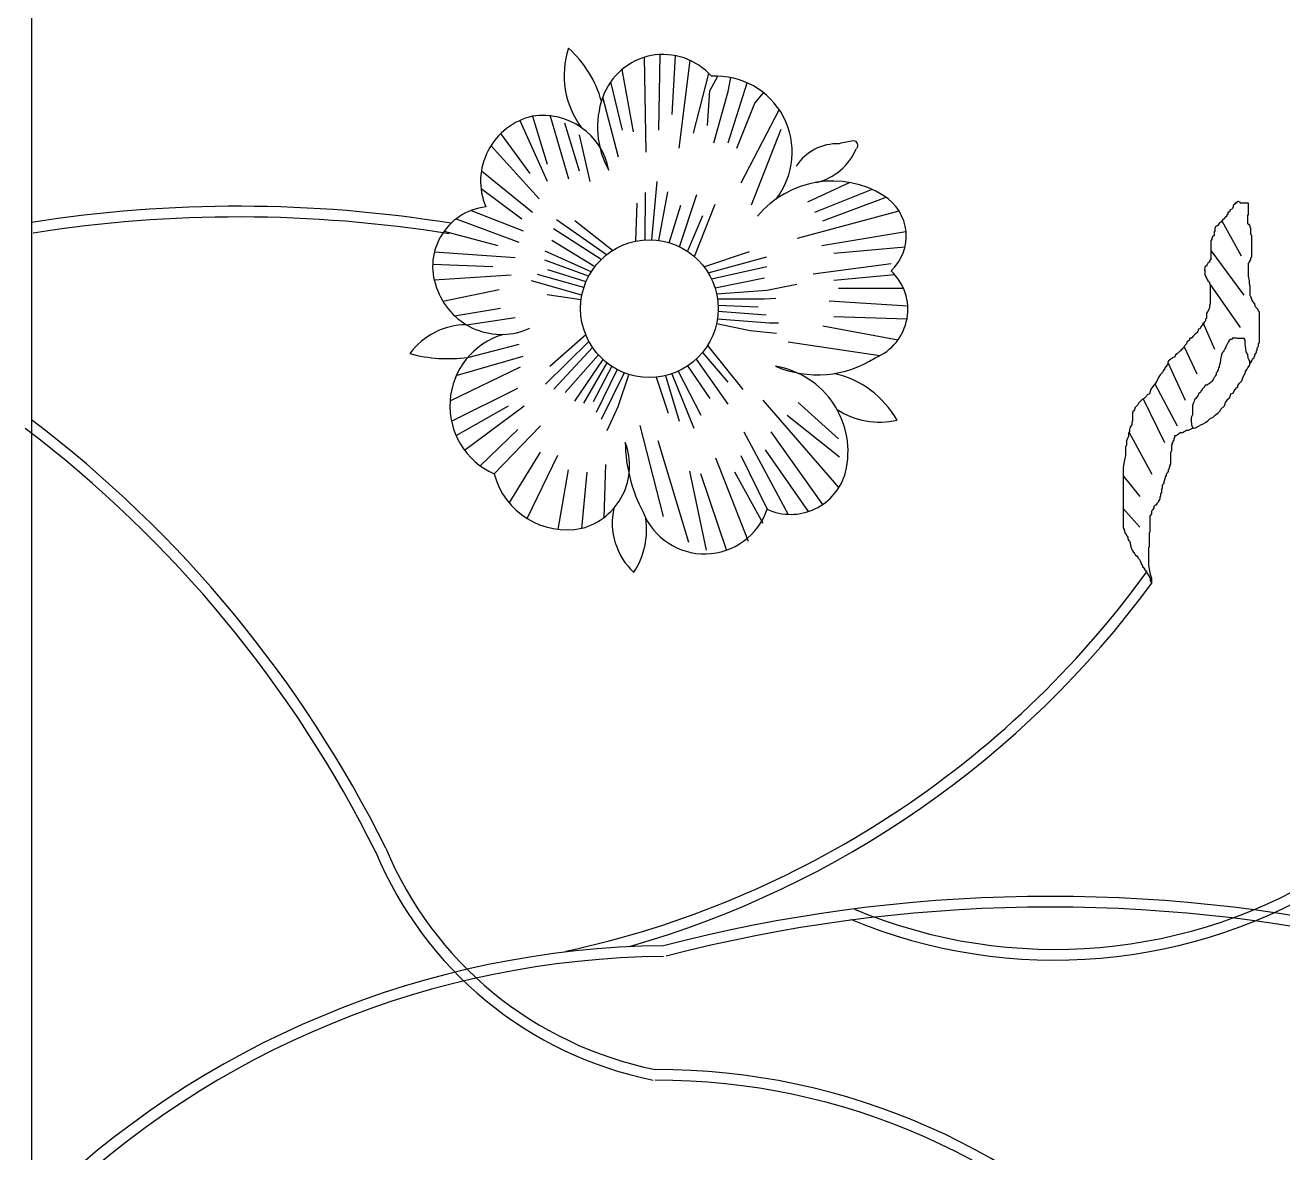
# Model space of a CAD drawing. Header units: millimetres. Extents: x 14385 to 129787, y 107826 to 186798.
# Drawn here: x 29548.1 to 29847.3, y 118146.6 to 118415 of the extents above; entities that cross this region are included whole.
import ezdxf

# ---------------------------------------------------------------- set-up
doc = ezdxf.new("R2010")
doc.units = ezdxf.units.MM
doc.header["$LTSCALE"] = 1000

msp = doc.modelspace()

# ---------------------------------------------------------------- linework, layer by layer
at = {"color": 251, "linetype": 'Continuous', "ltscale": 10}
for p, q in [((29695.8, 118384.71), (29695.45, 118407.31)), ((29698.8, 118389.97), (29699.17, 118407.95)), ((29701.99, 118393.73), (29702.79, 118407.69)), ((29703.68, 118385.65), (29706.32, 118406.55)), ((29692.8, 118389.59), (29690.11, 118404.43)), ((29707.06, 118389.22), (29710.76, 118403.42)), ((29711, 118399.36), (29712.88, 118402.81)), ((29715.31, 118399.17), (29715.97, 118402.47)), ((29690.17, 118389.97), (29687.41, 118401.5)), ((29710.44, 118391.1), (29711, 118399.36)), ((29715.31, 118386.96), (29719.86, 118401.23)), ((29689.23, 118383.58), (29685.5, 118397.82)), ((29711.94, 118386.96), (29715.31, 118399.17)), ((29717.38, 118385.65), (29721.69, 118396.36)), ((29721.69, 118396.36), (29723.71, 118398.89)), ((29672.92, 118393.59), (29677.36, 118378.36)), ((29727.44, 118394.88), (29718.32, 118377.39)), ((29665.79, 118392.27), (29672.3, 118377.82)), ((29668.8, 118393.27), (29672.3, 118381.85)), ((29676.4, 118391.69), (29679.89, 118380.26)), ((29661.21, 118389.14), (29668.16, 118379.63)), ((29679.89, 118388.83), (29682.43, 118377.73)), ((29727.89, 118390.16), (29720.76, 118372.13)), ((29658.91, 118386.3), (29670.38, 118373.6)), ((29656.65, 118380.28), (29668.8, 118370.43)), ((29656.55, 118376.05), (29666.26, 118368.84)), ((29697.2, 118363.86), (29698.48, 118377.79)), ((29734.27, 118372.88), (29744.21, 118377.49)), ((29735.95, 118370.44), (29749.45, 118375.89)), ((29693.39, 118363.56), (29693.68, 118372.57)), ((29695.62, 118363.84), (29695.63, 118375.16)), ((29698.85, 118363.72), (29700.98, 118375.28)), ((29703.75, 118362.23), (29707.87, 118374.66)), ((29737.83, 118368.37), (29752.88, 118374)), ((29836.19, 118372.63), (29835.83, 118372.63)), ((29835.83, 118372.63), (29835.83, 118372.26)), ((29836.38, 118372.81), (29836.19, 118372.81)), ((29836.19, 118372.81), (29836.19, 118372.63)), ((29836.56, 118372.99), (29836.38, 118372.81)), ((29836.74, 118372.99), (29836.56, 118372.99)), ((29837.11, 118372.81), (29836.74, 118372.99)), ((29837.11, 118372.63), (29837.11, 118372.81)), ((29839.12, 118372.63), (29837.11, 118372.63)), ((29839.12, 118369.88), (29839.12, 118372.63)), ((29654.22, 118370.87), (29666.58, 118365.99)), ((29701.32, 118363.18), (29704.11, 118372.15)), ((29705.67, 118361.13), (29709.33, 118369.64)), ((29707.32, 118359.88), (29712.25, 118372.36)), ((29731.83, 118364.24), (29755.96, 118370.75)), ((29834.18, 118369.88), (29833.82, 118369.7)), ((29833.82, 118369.7), (29833.82, 118369.33)), ((29834.55, 118370.43), (29834.18, 118370.43)), ((29834.18, 118370.43), (29834.18, 118369.88)), ((29834.73, 118370.98), (29834.55, 118370.43)), ((29835.1, 118371.16), (29834.73, 118370.98)), ((29835.28, 118371.35), (29835.1, 118371.16)), ((29835.46, 118371.71), (29835.28, 118371.35)), ((29835.64, 118372.26), (29835.46, 118372.08)), ((29835.46, 118372.08), (29835.46, 118371.71)), ((29835.83, 118372.26), (29835.64, 118372.26)), ((29838.94, 118369.7), (29839.12, 118369.88)), ((29838.94, 118367.68), (29838.94, 118369.7)), ((29650.62, 118368.85), (29665.52, 118363.3)), ((29685.14, 118359.19), (29673.75, 118366.49)), ((29686.38, 118360.29), (29674.54, 118368.65)), ((29687.81, 118361.31), (29678.89, 118368.4)), ((29831.25, 118366.95), (29831.07, 118366.58)), ((29831.07, 118366.58), (29831.07, 118365.85)), ((29831.44, 118367.13), (29831.25, 118366.95)), ((29831.8, 118367.32), (29831.44, 118367.13)), ((29831.99, 118367.68), (29831.8, 118367.32)), ((29832.17, 118367.87), (29831.99, 118367.68)), ((29832.53, 118368.05), (29832.17, 118367.87)), ((29832.72, 118368.42), (29832.53, 118368.05)), ((29833.08, 118368.78), (29832.72, 118368.42)), ((29832.72, 118368.42), (29837.31, 118360.05)), ((29833.27, 118368.78), (29833.08, 118368.78)), ((29833.45, 118369.15), (29833.27, 118368.78)), ((29833.63, 118369.33), (29833.45, 118369.15)), ((29833.82, 118369.33), (29833.63, 118369.33)), ((29839.12, 118367.5), (29838.94, 118367.68)), ((29839.3, 118367.5), (29839.12, 118367.5)), ((29839.3, 118367.32), (29839.3, 118367.5)), ((29839.49, 118367.32), (29839.3, 118367.32)), ((29839.49, 118366.95), (29839.49, 118367.32)), ((29839.67, 118366.58), (29839.49, 118366.95)), ((29839.67, 118365.3), (29839.67, 118366.58)), ((29647.75, 118365.9), (29660.55, 118362.5)), ((29683.41, 118357.64), (29673.41, 118363.72)), ((29737.64, 118362.55), (29757.62, 118365.87)), ((29830.34, 118364.02), (29830.16, 118363.65)), ((29830.16, 118363.65), (29830.16, 118359.08)), ((29830.52, 118364.57), (29830.34, 118364.2)), ((29830.34, 118364.2), (29830.34, 118364.02)), ((29830.89, 118364.94), (29830.52, 118364.57)), ((29831.07, 118365.85), (29830.89, 118365.85)), ((29830.89, 118365.85), (29830.89, 118364.94)), ((29839.85, 118364.75), (29839.67, 118365.3)), ((29839.85, 118359.81), (29839.85, 118364.75)), ((29645.48, 118361.03), (29664.68, 118359.64)), ((29682.77, 118356.26), (29671.82, 118361.19)), ((29709.58, 118357.47), (29720.39, 118361.08)), ((29740.46, 118360.67), (29757.39, 118362.22)), ((29830.16, 118361.37), (29838.01, 118350.7)), ((29645.06, 118358.07), (29659.33, 118357.53)), ((29682.15, 118355.2), (29671.7, 118359.01)), ((29710.57, 118356.03), (29724.56, 118359.83)), ((29711.37, 118354.57), (29724.56, 118357.53)), ((29735.58, 118355.79), (29754.08, 118358.23)), ((29828.88, 118357.61), (29828.69, 118357.43)), ((29828.69, 118357.43), (29828.69, 118357.06)), ((29829.06, 118357.61), (29828.88, 118357.61)), ((29829.24, 118357.98), (29829.06, 118357.8)), ((29829.06, 118357.8), (29829.06, 118357.61)), ((29829.42, 118358.34), (29829.24, 118357.98)), ((29829.61, 118358.53), (29829.42, 118358.34)), ((29829.79, 118358.53), (29829.61, 118358.53)), ((29829.97, 118359.08), (29829.79, 118358.71)), ((29829.79, 118358.71), (29829.79, 118358.53)), ((29830.16, 118359.08), (29829.97, 118359.08)), ((29839.12, 118358.34), (29839.3, 118358.53)), ((29839.12, 118355.23), (29839.12, 118358.34)), ((29839.3, 118358.71), (29839.67, 118359.08)), ((29839.3, 118358.53), (29839.3, 118358.71)), ((29839.67, 118359.63), (29839.85, 118359.81)), ((29839.67, 118359.08), (29839.67, 118359.63)), ((29645.41, 118354.36), (29663.72, 118355.52)), ((29681.02, 118352.55), (29670.02, 118355.62)), ((29681.53, 118353.89), (29672.43, 118356.74)), ((29712.2, 118352.46), (29723.94, 118354.81)), ((29740.46, 118354.29), (29754.95, 118355.59)), ((29828.69, 118357.06), (29828.51, 118356.7)), ((29828.51, 118356.7), (29828.69, 118356.7)), ((29828.69, 118356.7), (29828.69, 118355.6)), ((29828.69, 118355.6), (29828.88, 118355.23)), ((29828.88, 118355.23), (29829.06, 118354.87)), ((29829.06, 118354.87), (29829.06, 118354.68)), ((29829.06, 118354.68), (29829.24, 118354.5)), ((29829.24, 118354.5), (29829.24, 118354.32)), ((29839.3, 118354.13), (29839.12, 118355.23)), ((29647.46, 118349.31), (29660.87, 118352.03)), ((29680.55, 118350.73), (29668.59, 118354.14)), ((29712.59, 118351), (29724.56, 118351.89)), ((29724.56, 118351.89), (29731.66, 118353.35)), ((29741.58, 118352.41), (29757.02, 118352.36)), ((29829.24, 118354.32), (29829.42, 118354.32)), ((29829.42, 118354.32), (29829.42, 118354.13)), ((29829.42, 118354.13), (29829.79, 118353.77)), ((29829.79, 118353.77), (29829.79, 118353.4)), ((29829.79, 118353.4), (29829.97, 118353.22)), ((29829.97, 118353.22), (29837.07, 118342.99)), ((29829.97, 118353.22), (29829.97, 118348.64)), ((29839.3, 118353.4), (29839.3, 118354.13)), ((29839.49, 118352.85), (29839.3, 118353.4)), ((29839.49, 118350.65), (29839.49, 118352.85)), ((29680.36, 118349.61), (29672.26, 118350.8)), ((29712.81, 118349.8), (29723.94, 118349.8)), ((29723.94, 118349.8), (29726.65, 118350.01)), ((29739.33, 118349.4), (29758.05, 118348.16)), ((29829.97, 118348.64), (29829.79, 118348.27)), ((29839.67, 118350.29), (29839.49, 118350.65)), ((29839.85, 118349.92), (29839.67, 118350.29)), ((29839.85, 118349.56), (29839.85, 118349.92)), ((29840.04, 118349.37), (29839.85, 118349.56)), ((29840.4, 118348.82), (29840.04, 118349.37)), ((29840.58, 118348.64), (29840.4, 118348.82)), ((29840.58, 118348.46), (29840.58, 118348.64)), ((29840.77, 118347.91), (29840.58, 118348.46)), ((29650.25, 118345.83), (29661.19, 118347.59)), ((29712.95, 118348.35), (29722.48, 118347.92)), ((29712.96, 118346.92), (29724.35, 118346.04)), ((29740.46, 118345.65), (29757.87, 118345.11)), ((29829.42, 118346.81), (29829.06, 118346.44)), ((29829.06, 118346.44), (29829.06, 118345.16)), ((29829.61, 118347.36), (29829.42, 118346.81)), ((29829.79, 118347.72), (29829.61, 118347.36)), ((29829.79, 118348.27), (29829.79, 118347.72)), ((29841.13, 118347.54), (29840.77, 118347.91)), ((29841.32, 118347.36), (29841.13, 118347.54)), ((29841.5, 118346.99), (29841.32, 118347.36)), ((29841.68, 118346.63), (29841.5, 118346.99)), ((29841.68, 118339.48), (29841.68, 118346.63)), ((29653.13, 118343.65), (29664.68, 118345.36)), ((29712.58, 118343.93), (29720.6, 118342.28)), ((29712.78, 118345.05), (29725.19, 118344.16)), ((29725.19, 118344.16), (29727.27, 118344.16)), ((29737.83, 118343.39), (29755.75, 118340.1)), ((29827.23, 118342.6), (29827.05, 118342.05)), ((29827.59, 118342.78), (29827.23, 118342.6)), ((29827.78, 118343.15), (29827.59, 118342.78)), ((29827.96, 118343.51), (29827.78, 118343.15)), ((29828.14, 118343.51), (29827.96, 118343.51)), ((29828.33, 118344.06), (29828.14, 118343.88)), ((29828.14, 118343.88), (29828.14, 118343.51)), ((29828.33, 118344.06), (29831, 118337.84)), ((29828.51, 118344.06), (29828.33, 118344.06)), ((29828.69, 118344.43), (29828.51, 118344.25)), ((29828.51, 118344.25), (29828.51, 118344.06)), ((29828.88, 118344.61), (29828.69, 118344.43)), ((29829.06, 118345.16), (29828.88, 118344.98)), ((29828.88, 118344.98), (29828.88, 118344.61)), ((29682.21, 118339.69), (29671.91, 118329.5)), ((29681.46, 118341.28), (29672.92, 118333.74)), ((29720.6, 118342.28), (29726.86, 118341.65)), ((29729.57, 118339.64), (29751.42, 118336.33)), ((29824.48, 118339.67), (29824.3, 118339.12)), ((29824.85, 118339.85), (29824.48, 118339.67)), ((29825.03, 118340.03), (29824.85, 118339.85)), ((29825.4, 118340.4), (29825.03, 118340.4)), ((29825.03, 118340.4), (29825.03, 118340.03)), ((29825.58, 118340.58), (29825.4, 118340.58)), ((29825.4, 118340.58), (29825.4, 118340.4)), ((29825.95, 118340.95), (29825.58, 118340.58)), ((29826.31, 118341.32), (29825.95, 118340.95)), ((29826.68, 118341.68), (29826.31, 118341.32)), ((29826.86, 118341.86), (29826.68, 118341.68)), ((29827.05, 118342.05), (29826.86, 118341.86)), ((29834.28, 118339.52), (29834.04, 118339.04)), ((29834.52, 118339.89), (29834.28, 118339.52)), ((29834.77, 118340.13), (29834.52, 118339.89)), ((29835.01, 118340.13), (29834.77, 118340.13)), ((29835.25, 118340.5), (29835.01, 118340.13)), ((29836.22, 118340.5), (29835.25, 118340.5)), ((29836.47, 118340.38), (29836.22, 118340.5)), ((29838.05, 118340.38), (29836.47, 118340.38)), ((29838.29, 118340.01), (29838.05, 118340.38)), ((29838.29, 118339.16), (29838.29, 118340.01)), ((29841.5, 118339.12), (29841.68, 118339.48)), ((29653.4, 118335.91), (29665.63, 118339.02)), ((29683.08, 118338.28), (29673.89, 118328.35)), ((29684.48, 118336.5), (29676.56, 118327.53)), ((29709.24, 118337.1), (29715.21, 118330.01)), ((29710.45, 118338.77), (29718.79, 118328.26)), ((29821.74, 118336.55), (29821.56, 118336.01)), ((29822.11, 118336.74), (29821.74, 118336.55)), ((29822.66, 118337.29), (29822.11, 118336.74)), ((29823.02, 118337.47), (29822.66, 118337.29)), ((29823.39, 118337.84), (29823.02, 118337.65)), ((29823.02, 118337.65), (29823.02, 118337.47)), ((29823.57, 118338.2), (29823.39, 118338.02)), ((29823.39, 118338.02), (29823.39, 118337.84)), ((29823.75, 118338.39), (29823.57, 118338.2)), ((29823.94, 118338.75), (29823.75, 118338.39)), ((29823.75, 118338.39), (29826.8, 118332)), ((29824.3, 118339.12), (29823.94, 118338.75)), ((29832.7, 118336.48), (29832.46, 118335.39)), ((29832.82, 118336.97), (29832.7, 118336.48)), ((29833.06, 118337.21), (29832.82, 118336.97)), ((29833.19, 118337.46), (29833.06, 118337.21)), ((29833.43, 118337.94), (29833.19, 118337.46)), ((29833.67, 118338.31), (29833.43, 118337.94)), ((29833.79, 118338.55), (29833.67, 118338.31)), ((29834.04, 118339.04), (29833.79, 118338.55)), ((29838.41, 118338.06), (29838.29, 118339.16)), ((29838.53, 118337.21), (29838.41, 118338.06)), ((29838.9, 118336.61), (29838.53, 118337.21)), ((29839.02, 118335.75), (29838.9, 118336.61)), ((29840.58, 118336.55), (29840.77, 118336.74)), ((29840.58, 118336.19), (29840.58, 118336.55)), ((29840.77, 118336.74), (29840.95, 118337.1)), ((29840.95, 118337.47), (29841.13, 118337.65)), ((29840.95, 118337.1), (29840.95, 118337.47)), ((29841.13, 118338.02), (29841.32, 118338.39)), ((29841.13, 118337.65), (29841.13, 118338.02)), ((29841.32, 118338.39), (29841.5, 118338.57)), ((29841.5, 118338.57), (29841.5, 118339.12)), ((29649.18, 118325.56), (29665.94, 118333.63)), ((29650.66, 118331.57), (29666.58, 118336.16)), ((29685.55, 118335.43), (29678.77, 118325.52)), ((29686.48, 118334.64), (29680.89, 118325.01)), ((29687.66, 118333.79), (29683.25, 118325.33)), ((29705.67, 118333.87), (29710.94, 118326.1)), ((29707.72, 118335.49), (29715.26, 118324.79)), ((29819.36, 118333.62), (29819.18, 118333.26)), ((29819.55, 118333.62), (29819.36, 118333.62)), ((29819.73, 118334.17), (29819.55, 118333.99)), ((29819.55, 118333.99), (29819.55, 118333.62)), ((29819.91, 118334.36), (29819.73, 118334.17)), ((29820.09, 118335.09), (29819.91, 118334.72)), ((29819.91, 118334.72), (29824, 118325.69)), ((29819.91, 118334.72), (29819.91, 118334.36)), ((29820.28, 118335.27), (29820.09, 118335.09)), ((29820.64, 118335.46), (29820.28, 118335.27)), ((29820.83, 118335.64), (29820.64, 118335.46)), ((29821.01, 118335.82), (29820.83, 118335.64)), ((29821.56, 118336.01), (29821.01, 118335.82)), ((29832.09, 118333.69), (29831.97, 118333.44)), ((29832.21, 118334.17), (29832.09, 118333.69)), ((29832.34, 118334.54), (29832.21, 118334.17)), ((29832.46, 118335.39), (29832.34, 118334.54)), ((29838.94, 118333.44), (29839.3, 118333.99)), ((29839.26, 118335.27), (29839.02, 118335.75)), ((29839.38, 118335.02), (29839.26, 118335.27)), ((29839.3, 118333.99), (29839.49, 118334.54)), ((29839.39, 118334.27), (29839.38, 118335.02)), ((29839.49, 118334.54), (29839.67, 118334.72)), ((29839.67, 118334.72), (29839.85, 118335.09)), ((29839.85, 118335.09), (29840.04, 118335.46)), ((29840.04, 118335.46), (29840.22, 118335.64)), ((29840.22, 118335.64), (29840.4, 118335.82)), ((29840.4, 118336.01), (29840.58, 118336.19)), ((29840.4, 118335.82), (29840.4, 118336.01)), ((29688.89, 118333.06), (29683.93, 118322.76)), ((29690.6, 118332.27), (29685.14, 118321.1)), ((29691.67, 118331.89), (29689.07, 118324.13)), ((29698.19, 118331.21), (29701.08, 118322.67)), ((29700.4, 118331.58), (29703.7, 118320.75)), ((29701.93, 118332.02), (29707.19, 118319.07)), ((29703.46, 118332.64), (29708.85, 118322.19)), ((29817.53, 118330.7), (29817.17, 118330.15)), ((29817.72, 118331.24), (29817.53, 118330.7)), ((29818.08, 118331.79), (29817.72, 118331.24)), ((29818.63, 118332.34), (29818.08, 118331.79)), ((29818.81, 118332.71), (29818.63, 118332.34)), ((29819.18, 118333.26), (29818.81, 118332.71)), ((29830.76, 118330.77), (29830.51, 118330.4)), ((29830.88, 118331.13), (29830.76, 118330.77)), ((29831.12, 118331.38), (29830.88, 118331.13)), ((29831.24, 118331.62), (29831.12, 118331.38)), ((29831.36, 118331.86), (29831.24, 118331.62)), ((29831.61, 118332.35), (29831.36, 118332.23)), ((29831.36, 118332.23), (29831.36, 118331.86)), ((29831.73, 118332.71), (29831.61, 118332.35)), ((29831.85, 118332.96), (29831.73, 118332.71)), ((29831.97, 118333.44), (29831.85, 118332.96)), ((29837.47, 118330.33), (29837.84, 118331.24)), ((29837.84, 118331.24), (29838.39, 118332.34)), ((29838.39, 118332.53), (29838.75, 118333.08)), ((29838.39, 118332.34), (29838.39, 118332.53)), ((29838.75, 118333.08), (29838.94, 118333.44)), ((29649.52, 118320.75), (29665.31, 118328.55)), ((29815.7, 118327.77), (29815.52, 118327.22)), ((29815.89, 118328.31), (29815.7, 118327.77)), ((29816.07, 118328.68), (29815.89, 118328.31)), ((29816.62, 118329.41), (29816.07, 118328.68)), ((29816.98, 118329.78), (29816.62, 118329.41)), ((29816.8, 118329.6), (29822.13, 118319.61)), ((29817.17, 118330.15), (29816.98, 118329.78)), ((29827.72, 118327.73), (29827.48, 118327.49)), ((29827.84, 118327.97), (29827.72, 118327.73)), ((29828.08, 118328.09), (29827.84, 118327.97)), ((29828.33, 118328.58), (29828.08, 118328.34)), ((29828.08, 118328.34), (29828.08, 118328.09)), ((29828.57, 118328.82), (29828.33, 118328.58)), ((29828.69, 118329.07), (29828.57, 118328.82)), ((29828.81, 118329.31), (29828.69, 118329.07)), ((29829.18, 118329.31), (29828.81, 118329.31)), ((29829.54, 118329.55), (29829.18, 118329.31)), ((29829.78, 118329.67), (29829.54, 118329.55)), ((29830.15, 118329.92), (29829.78, 118329.67)), ((29830.39, 118330.16), (29830.15, 118329.92)), ((29830.51, 118330.4), (29830.39, 118330.16)), ((29835.46, 118327.4), (29835.64, 118327.95)), ((29835.64, 118327.95), (29836.01, 118328.31)), ((29836.01, 118328.31), (29836.19, 118328.68)), ((29836.19, 118328.68), (29836.56, 118328.86)), ((29836.56, 118329.23), (29836.93, 118329.78)), ((29836.56, 118328.86), (29836.56, 118329.23)), ((29836.93, 118329.78), (29837.47, 118330.33)), ((29723.57, 118325.74), (29741.62, 118304.85)), ((29732.01, 118325.18), (29741.58, 118316.54)), ((29812.78, 118324.65), (29812.59, 118324.47)), ((29812.96, 118325.02), (29812.78, 118324.65)), ((29813.32, 118325.38), (29812.96, 118325.02)), ((29813.51, 118325.57), (29813.32, 118325.38)), ((29813.87, 118325.93), (29813.51, 118325.57)), ((29814.24, 118326.12), (29813.87, 118325.93)), ((29814.06, 118326.03), (29819.09, 118315.68)), ((29814.79, 118326.67), (29814.24, 118326.12)), ((29814.97, 118327.03), (29814.79, 118326.67)), ((29815.52, 118327.22), (29814.97, 118327.03)), ((29825.9, 118324.93), (29825.77, 118324.45)), ((29826.14, 118325.42), (29825.9, 118324.93)), ((29826.26, 118325.9), (29826.14, 118325.42)), ((29826.5, 118326.03), (29826.26, 118325.9)), ((29826.87, 118326.63), (29826.5, 118326.03)), ((29827.11, 118326.88), (29826.87, 118326.63)), ((29827.23, 118327.24), (29827.11, 118326.88)), ((29827.48, 118327.49), (29827.23, 118327.24)), ((29833.27, 118324.29), (29833.45, 118324.65)), ((29833.45, 118324.65), (29833.63, 118325.2)), ((29833.63, 118325.2), (29834, 118325.75)), ((29834, 118325.75), (29834.18, 118325.93)), ((29834.18, 118325.93), (29834.55, 118326.3)), ((29834.55, 118326.3), (29834.73, 118326.67)), ((29834.73, 118326.67), (29834.91, 118327.22)), ((29834.91, 118327.22), (29835.46, 118327.4)), ((29650.63, 118317.3), (29663.09, 118324.39)), ((29652.65, 118313.81), (29666.84, 118324.39)), ((29689.07, 118324.13), (29686.47, 118318.4)), ((29729.39, 118322.17), (29741.77, 118312.22)), ((29811.68, 118323.19), (29811.5, 118322.64)), ((29811.5, 118322.64), (29811.5, 118320.81)), ((29811.86, 118323.19), (29811.68, 118323.19)), ((29812.04, 118323.74), (29811.86, 118323.19)), ((29812.23, 118324.1), (29812.04, 118323.92)), ((29812.04, 118323.92), (29812.04, 118323.74)), ((29812.59, 118324.47), (29812.23, 118324.1)), ((29825.53, 118321.77), (29825.41, 118321.53)), ((29825.41, 118321.53), (29825.41, 118320.55)), ((29825.77, 118322.26), (29825.53, 118321.77)), ((29825.77, 118324.45), (29825.77, 118322.26)), ((29829.97, 118321.36), (29830.7, 118321.72)), ((29830.7, 118321.72), (29831.25, 118322.27)), ((29831.25, 118322.27), (29831.8, 118322.64)), ((29831.8, 118322.64), (29832.17, 118323)), ((29832.17, 118323), (29832.35, 118323.19)), ((29832.35, 118323.19), (29832.53, 118323.55)), ((29832.53, 118323.55), (29833.27, 118324.29)), ((29656.36, 118310.13), (29665.31, 118318.71)), ((29659.66, 118308.22), (29670.7, 118319.66)), ((29694.3, 118319.73), (29699.84, 118298.05)), ((29810.95, 118319.16), (29810.76, 118318.79)), ((29810.76, 118318.79), (29810.76, 118318.24)), ((29811.13, 118319.53), (29810.95, 118319.34)), ((29810.95, 118319.34), (29810.95, 118319.16)), ((29811.31, 118319.89), (29811.13, 118319.53)), ((29811.5, 118320.81), (29811.31, 118320.44)), ((29811.31, 118320.44), (29811.31, 118319.89)), ((29824.12, 118318.43), (29824.3, 118318.61)), ((29824.3, 118318.61), (29824.85, 118318.61)), ((29824.85, 118318.61), (29825.58, 118318.98)), ((29825.41, 118320.55), (29825.53, 118320.19)), ((29825.53, 118320.19), (29825.53, 118319.82)), ((29825.53, 118319.82), (29825.65, 118319.46)), ((29825.58, 118318.98), (29826.5, 118319.16)), ((29825.65, 118319.46), (29825.77, 118319.22)), ((29825.77, 118319.22), (29825.87, 118319.03)), ((29826.02, 118319.06), (29826.02, 118319.22)), ((29826.5, 118319.16), (29827.23, 118319.53)), ((29827.23, 118319.53), (29827.78, 118319.89)), ((29827.78, 118319.89), (29828.33, 118320.07)), ((29828.33, 118320.07), (29828.88, 118320.44)), ((29828.88, 118320.44), (29829.42, 118320.81)), ((29829.42, 118320.81), (29829.97, 118321.36)), ((29698.61, 118316.16), (29705.9, 118291.92)), ((29719.07, 118318.23), (29729.61, 118298.56)), ((29725.45, 118318.23), (29737.77, 118300.87)), ((29810.21, 118316.41), (29810.03, 118316.05)), ((29810.03, 118316.05), (29810.03, 118315.13)), ((29810.4, 118316.78), (29810.21, 118316.41)), ((29810.58, 118317.14), (29810.4, 118316.78)), ((29810.76, 118318.24), (29810.58, 118317.88)), ((29810.58, 118317.88), (29810.58, 118317.14)), ((29810.67, 118318.06), (29816.06, 118308.16)), ((29821.01, 118315.31), (29821.01, 118315.68)), ((29821.01, 118315.68), (29821.19, 118315.68)), ((29821.19, 118316.05), (29821.37, 118316.23)), ((29821.19, 118315.68), (29821.19, 118316.05)), ((29821.37, 118316.23), (29821.37, 118316.78)), ((29821.37, 118316.78), (29821.56, 118316.78)), ((29821.56, 118316.78), (29821.56, 118317.33)), ((29821.56, 118317.33), (29821.92, 118317.33)), ((29821.92, 118317.33), (29822.11, 118317.51)), ((29822.11, 118317.51), (29822.47, 118317.69)), ((29822.47, 118317.69), (29822.84, 118318.06)), ((29822.84, 118318.06), (29823.39, 118318.06)), ((29823.39, 118318.06), (29823.75, 118318.24)), ((29823.75, 118318.24), (29824.12, 118318.43)), ((29663.27, 118301.25), (29670.7, 118313.32)), ((29667.51, 118297.58), (29674.82, 118312.68)), ((29718.32, 118312.59), (29724.61, 118299.76)), ((29724.13, 118313.91), (29734.35, 118299.2)), ((29809.85, 118312.57), (29809.48, 118311.1)), ((29810.03, 118315.13), (29809.85, 118314.58)), ((29809.85, 118314.58), (29809.85, 118312.57)), ((29820.64, 118313.3), (29820.83, 118313.85)), ((29820.64, 118310.55), (29820.64, 118313.3)), ((29820.83, 118315.13), (29821.01, 118315.31)), ((29820.83, 118313.85), (29820.83, 118315.13)), ((29685.81, 118297.83), (29686.23, 118310.46)), ((29712.31, 118312.03), (29720.1, 118292.21)), ((29809.48, 118311.1), (29809.3, 118309.64)), ((29809.3, 118309.64), (29809.3, 118295.35)), ((29820.28, 118309.82), (29820.46, 118310)), ((29820.28, 118309.45), (29820.28, 118309.82)), ((29820.46, 118310.37), (29820.64, 118310.55)), ((29820.46, 118310), (29820.46, 118310.37)), ((29674.93, 118294.99), (29677.36, 118309.19)), ((29680.53, 118295.23), (29681.79, 118308.56)), ((29706.12, 118308.84), (29710.11, 118290.03)), ((29708.75, 118308.27), (29714.94, 118289.92)), ((29716.82, 118308.65), (29723.56, 118296.46)), ((29809.3, 118307.69), (29813.25, 118302.78)), ((29819, 118306.34), (29819.18, 118306.89)), ((29819.18, 118306.89), (29819.36, 118307.44)), ((29819.36, 118307.44), (29819.55, 118307.81)), ((29819.55, 118308.17), (29819.73, 118308.36)), ((29819.55, 118307.81), (29819.55, 118308.17)), ((29819.73, 118308.36), (29819.91, 118308.54)), ((29819.91, 118308.54), (29820.09, 118308.91)), ((29820.09, 118309.27), (29820.28, 118309.45)), ((29820.09, 118308.91), (29820.09, 118309.27)), ((29818.26, 118303.41), (29818.45, 118303.78)), ((29818.45, 118304.51), (29818.63, 118304.88)), ((29818.45, 118303.78), (29818.45, 118304.51)), ((29818.63, 118305.43), (29818.81, 118305.79)), ((29818.63, 118304.88), (29818.63, 118305.43)), ((29818.81, 118305.79), (29819, 118305.98)), ((29819, 118305.98), (29819, 118306.34)), ((29816.62, 118300.48), (29816.8, 118300.67)), ((29816.8, 118300.67), (29816.98, 118300.85)), ((29816.98, 118300.85), (29817.17, 118300.85)), ((29817.17, 118300.85), (29817.35, 118301.03)), ((29817.35, 118301.21), (29817.72, 118301.58)), ((29817.35, 118301.03), (29817.35, 118301.21)), ((29817.72, 118301.58), (29817.72, 118301.95)), ((29817.72, 118301.95), (29817.9, 118301.95)), ((29817.9, 118301.95), (29818.08, 118302.31)), ((29818.08, 118302.68), (29818.26, 118303.05)), ((29818.08, 118302.31), (29818.08, 118302.68)), ((29818.26, 118303.05), (29818.26, 118303.41)), ((29809.3, 118299.98), (29813.25, 118295.54)), ((29815.7, 118298.1), (29816.07, 118298.65)), ((29815.7, 118294.44), (29815.7, 118298.1)), ((29816.07, 118299.38), (29816.25, 118299.57)), ((29816.07, 118298.65), (29816.07, 118299.38)), ((29816.25, 118299.57), (29816.44, 118299.75)), ((29816.44, 118299.75), (29816.62, 118300.12)), ((29816.62, 118300.12), (29816.62, 118300.48)), ((29809.3, 118295.35), (29809.48, 118294.99)), ((29809.48, 118294.99), (29809.48, 118294.81)), ((29809.48, 118294.81), (29809.67, 118294.44)), ((29809.67, 118294.44), (29809.67, 118294.07)), ((29809.67, 118294.07), (29809.85, 118294.07)), ((29809.85, 118294.07), (29809.85, 118293.89)), ((29809.85, 118293.89), (29810.03, 118293.71)), ((29810.03, 118293.71), (29810.03, 118293.52)), ((29810.03, 118293.52), (29810.21, 118293.34)), ((29810.21, 118293.34), (29810.4, 118293.16)), ((29810.4, 118293.16), (29810.4, 118292.79)), ((29810.4, 118292.79), (29810.58, 118292.43)), ((29810.58, 118292.43), (29810.76, 118292.24)), ((29810.76, 118292.24), (29810.76, 118292.06)), ((29810.76, 118292.06), (29810.95, 118291.88)), ((29810.95, 118291.88), (29810.95, 118291.51)), ((29815.52, 118294.26), (29815.7, 118294.44)), ((29815.52, 118290.96), (29815.52, 118294.26)), ((29810.95, 118291.51), (29811.13, 118290.96)), ((29811.13, 118290.96), (29811.13, 118290.78)), ((29811.13, 118290.78), (29811.31, 118290.23)), ((29811.31, 118290.23), (29811.5, 118290.04)), ((29811.5, 118290.04), (29811.5, 118289.86)), ((29811.5, 118289.86), (29811.68, 118289.68)), ((29811.68, 118289.68), (29811.86, 118289.5)), ((29811.86, 118289.5), (29811.86, 118289.31)), ((29811.86, 118289.31), (29812.04, 118289.13)), ((29812.04, 118289.13), (29812.23, 118288.76)), ((29812.23, 118288.76), (29812.41, 118288.76)), ((29812.41, 118288.76), (29812.41, 118288.58)), ((29815.34, 118290.59), (29815.52, 118290.96)), ((29815.34, 118286.57), (29815.34, 118290.59)), ((29812.41, 118288.58), (29812.59, 118288.58)), ((29812.59, 118288.58), (29812.78, 118288.4)), ((29812.78, 118288.4), (29812.78, 118288.21)), ((29812.78, 118288.21), (29812.96, 118288.03)), ((29812.96, 118288.03), (29813.14, 118287.85)), ((29813.14, 118287.85), (29813.32, 118287.48)), ((29813.32, 118287.48), (29813.51, 118287.12)), ((29813.51, 118287.12), (29813.51, 118286.93)), ((29813.51, 118286.93), (29813.69, 118286.57)), ((29813.69, 118286.57), (29813.87, 118286.38)), ((29813.87, 118286.38), (29813.87, 118286.02)), ((29813.87, 118286.02), (29814.06, 118286.02)), ((29814.06, 118286.02), (29814.24, 118285.65)), ((29814.24, 118285.65), (29814.42, 118285.47)), ((29815.52, 118285.47), (29815.34, 118286.57)), ((29814.42, 118285.47), (29814.42, 118285.28)), ((29814.42, 118285.28), (29814.61, 118285.1)), ((29814.61, 118285.1), (29814.79, 118285.1)), ((29814.79, 118285.1), (29814.79, 118284.92)), ((29814.79, 118284.92), (29814.97, 118284.55)), ((29814.97, 118284.55), (29815.15, 118284.37)), ((29815.15, 118284.37), (29815.15, 118284.19)), ((29815.15, 118284.19), (29815.34, 118284.19)), ((29815.34, 118284.19), (29815.34, 118284)), ((29815.34, 118284), (29815.52, 118283.64)), ((29815.89, 118284), (29815.52, 118285.47)), ((29815.52, 118283.64), (29815.7, 118283.45)), ((29815.7, 118283.45), (29815.7, 118282.9)), ((29815.7, 118282.9), (29815.89, 118282.54)), ((29816.07, 118283.27), (29815.89, 118284)), ((29816.07, 118282.17), (29816.07, 118283.27)), ((29815.89, 118282.54), (29816.07, 118282.17))]:
    msp.add_line(p, q, dxfattribs=at)
at = {"color": 252}
msp.add_lwpolyline([(29549.67, 117854.15), (30509.67, 117854.15), (30509.67, 119939.15), (29549.67, 119939.15)], close=True, dxfattribs=at)
at = {"color": 251, "linetype": 'Continuous', "ltscale": 10}
for centre, radius, start, end in [((29697.15, 118210.09), 264.48, 50.1013, 87.1232), ((29598.89, 118055.43), 316.43, 80.8144, 98.9478), ((29598.89, 118055.43), 313.88, 80.8144, 98.9478), ((29374.05, 118090.15), 287.55, 26.401, 52.7444), ((29374.05, 118090.15), 290.1, 26.401, 52.7444), ((29627.76, 118420.4), 231.05, 282.2335, 324.0675), ((29627.76, 118420.4), 233.6, 285.9228, 323.7191), ((29715.41, 118252.99), 90.81, 202.5469, 258.6022), ((29715.41, 118252.99), 88.25, 202.5469, 258.6022), ((29793.04, 118318.5), 123.44, 247.2882, 302.6218), ((29793.04, 118318.5), 126, 247.2882, 302.6218), ((29791.93, 117841.5), 366.17, 77.1582, 104.5445), ((29791.93, 117841.5), 363.61, 77.1582, 104.5445), ((29702.28, 117979.05), 216.89, 90.6099, 134.7015), ((29701.95, 117980.56), 212.82, 90.5312, 134.207), ((29698.33, 118006.56), 159.91, 42.1139, 90.1284), ((29698.33, 118006.56), 157.36, 42.1139, 90.1284)]:
    msp.add_arc(centre, radius, start, end, dxfattribs=at)
for centre, major_axis, start_param, end_param in [((29697.04, 118402.99), (-20.72, 0.01), -0.316957, 0.644336), ((29659.8, 118389.81), (18.63, 18.63), 5.76896, 6.339332), ((29699.89, 118392.7), (15.27, 0.01), 0.720773, 2.799422), ((29712.45, 118384.71), (18.11, 0), -0.662145, 1.63102), ((29705.21, 118390.69), (-20.96, 0), -0.34729, 0.510224), ((29671.29, 118377.57), (15.9, 0.01), 0.181356, 1.727343), ((29672.3, 118377.82), (15.85, 0), 1.793674, 3.536128), ((29748.94, 118359.95), (-19.61, 19.61), -0.647524, -0.522787), ((29745.16, 118386.38), (-0.739, 0.739), 3.109513, 5.520944), ((29741.35, 118375), (8.3, 8.3), 0.751861, 1.777538), ((29733.13, 118390.92), (-9.73, 9.73), 2.595983, 3.523914), ((29740.13, 118354.78), (-23.08, 0.01), 4.1566, 5.593576), ((29746.37, 118364.76), (-11.31, 0.01), 2.321225, 4.159293), ((29659.33, 118357.53), (14.29, 0), 1.68708, 3.561252), ((29696.6, 118347.5), (-16.37, 0), 1.570895, 7.85408), ((29745.63, 118347.34), (12.44, 0), -1.186472, 0.82493), ((29661.43, 118357.63), (-16.26, 0.01), 0.373453, 1.998165), ((29653.06, 118327.06), (-11.73, 11.73), -0.789264, 0.158211), ((29666.84, 118324.39), (-17.7, 0.01), -1.284708, 1.153786), ((29648.73, 118370.66), (-24.79, 24.79), 2.093768, 2.489781), ((29736.56, 118357.09), (-25.33, 0), 1.16761, 2.144109), ((29723.25, 118313.48), (-20.59, 0.02), 2.902097, 4.548803), ((29735.48, 118309.59), (23.04, 0), 0.517055, 1.350042), ((29751.35, 118339.12), (-13.16, 13.16), 1.781167, 2.581121), ((29676.49, 118310.09), (-15.39, 0.01), 1.836377, 3.510698), ((29727.98, 118316.32), (37.14, 0.04), 3.158761, 3.623934), ((29676.97, 118312.77), (-17.89, 0.01), 0.257702, 1.771478), ((29730.2, 118312.05), (13.5, 0.01), 4.284699, 6.022805), ((29703.74, 118296.49), (-15.98, 0), -0.224821, 0.824234), ((29677.07, 118295.04), (13.34, 13.34), 4.921855, 5.636031), ((29709.72, 118304.89), (15.74, 0), 3.521229, 5.950984)]:
    msp.add_ellipse(centre, major_axis=major_axis, ratio=1, start_param=start_param, end_param=end_param, dxfattribs=at)

doc.saveas('drawing.dxf')
